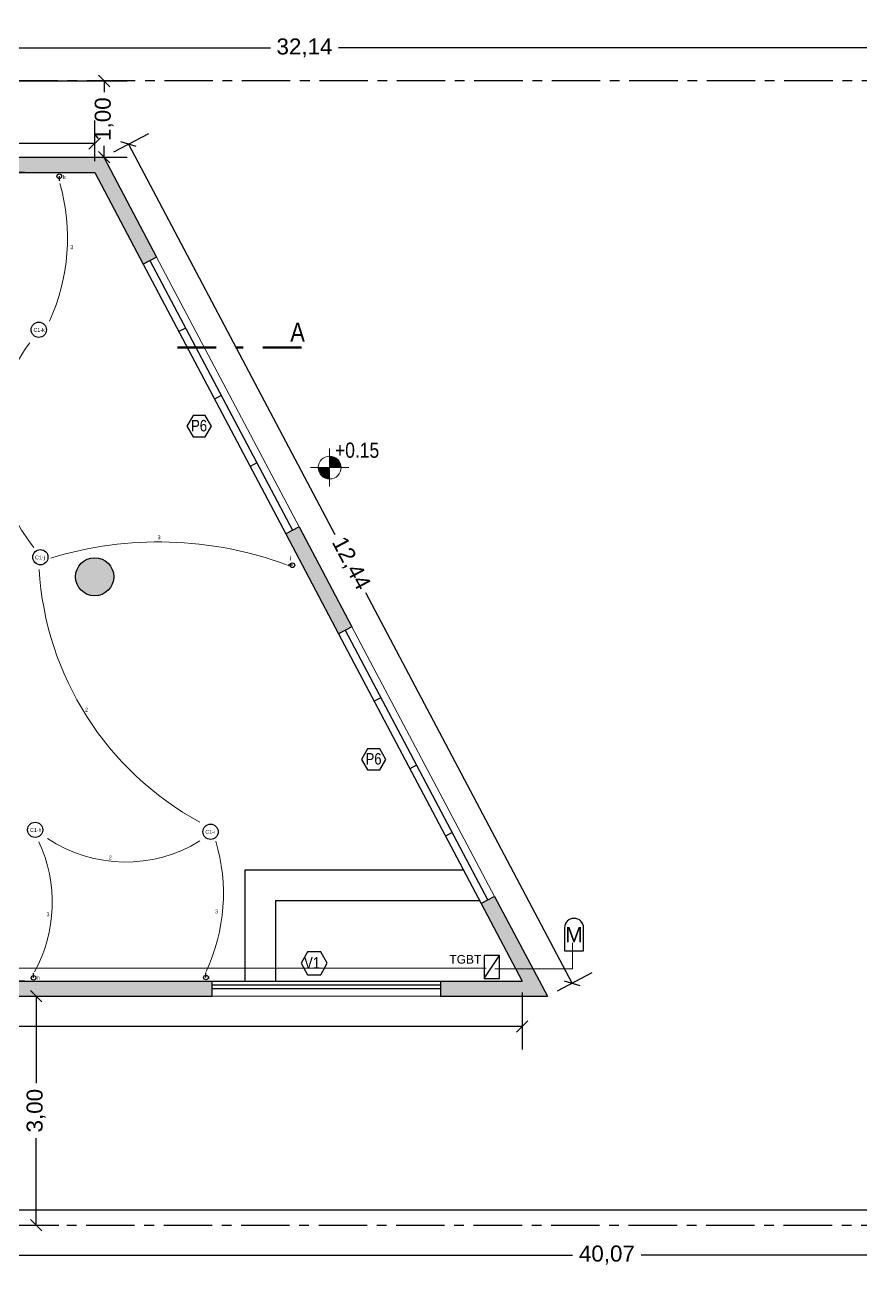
# Model space of a CAD drawing. Header units: millimetres. Extents: x 569 to 671, y 232 to 291.
# Drawn here: x 599.76 to 610.72, y 254.9 to 271.33 of the extents above; entities that cross this region are included whole.
import ezdxf

# ---------------------------------------------------------------- set-up
doc = ezdxf.new("R2010")
doc.units = ezdxf.units.MM
doc.linetypes.add('CENTERX2', pattern=[101.6, 63.5, -12.7, 12.7, -12.7])
doc.linetypes.add('DASHDOTX2', pattern=[50.8, 25.4, -12.7, 0, -12.7])
doc.layers.add('0-IE-Acometica Medidores', color=1, linetype='Continuous', true_color=0xff0000)
for name, color, linetype in [('01', 1, 'Continuous'), ('Muros', 1, 'Continuous'), ('Texto', 241, 'Continuous'), ('Vista', 4, 'Continuous')]:
    doc.layers.add(name, color=color, linetype=linetype)
for name, color, linetype, lineweight in [('Corte', 6, 'DASHDOTX2', 60), ('Cotas', 9, 'Continuous', 13), ('Mobiliario', 84, 'Continuous', 18), ('Piso', 254, 'Continuous', 13), ('Transcr. cotas', 200, 'Continuous', 13), ('Transcr. ejes', 200, 'CENTERX2', 25)]:
    doc.layers.add(name, color=color, linetype=linetype, lineweight=lineweight)
doc.styles.add('arial', font='arial.ttf', dxfattribs={"height": 0.15})
doc.styles.add('CARATULA', font='arial.ttf')
doc.styles.add('Cecilia-3', font='ARIALN.TTF', dxfattribs={"height": 0.04})
doc.styles.get("Standard").update_dxf_attribs({"font": 'arial.ttf'})
doc.styles.add('TEXTO 50', font='swiss.ttf', dxfattribs={"height": 0.095})
doc.dimstyles.new('Seba', dxfattribs={"dimscale": 0.3, "dimtxt": 0.7, "dimasz": 0.5, "dimexe": 1, "dimexo": 0.5, "dimgap": 0.3, "dimtad": 0, "dimzin": 1, "dimtxsty": 'CARATULA', "dimblk": 'OBLIQUE', "dimcen": 0.5, "dimclrd": 256, "dimclre": 256, "dimadec": 0, "dimazin": 0, "dimtm": 1e-09, "dimtfac": 1, "dimtmove": 0, "dimatfit": 3, "dimldrblk": 'OBLIQUE', "dimfxl": 1.25, "dimarcsym": 1})

# ---------------------------------------------------------------- blocks, each defined once
blk = doc.blocks.new('_Oblique')
at = {"color": 0, "linetype": 'ByBlock', "lineweight": -2}
blk.add_line((-0.5, -0.5), (0.5, 0.5), dxfattribs=at)
blk = doc.blocks.new('*D80')
at = {"layer": 'Cotas', "lineweight": -2, "transparency": 16777216}
for p, q in [((582.455, 258.642), (582.455, 257.895)), ((606.278, 258.642), (606.278, 257.895)), ((582.455, 258.195), (593.921, 258.195)), ((606.278, 258.195), (594.811, 258.195))]:
    blk.add_line(p, q, dxfattribs=at)
at = {"layer": 'Defpoints', "color": 0, "transparency": 16777216}
for p in [(582.455, 258.792), (606.278, 258.792), (582.455, 258.195)]:
    blk.add_point(p, dxfattribs=at)
at = {"layer": 'Cotas', "lineweight": -2, "transparency": 16777216, "xscale": 0.15, "yscale": 0.15, "zscale": 0.15}
for p, rotation in [((582.455, 258.195), 180.0000000000016), ((606.278, 258.195), 1.598721155460225e-12)]:
    blk.add_blockref('_Oblique', p, dxfattribs=dict(at, rotation=rotation))
at = {"layer": 'Cotas', "color": 0, "transparency": 16777216, "insert": (594.366, 258.195), "char_height": 0.21, "attachment_point": 5, "style": 'CARATULA'}
blk.add_mtext('23,82', dxfattribs=at)
blk = doc.blocks.new('*D81')
at = {"layer": 'Cotas', "lineweight": -2, "transparency": 16777216}
for p, q in [((599.756, 269.392), (598.854, 269.392)), ((599.154, 269.392), (599.154, 264.39)), ((599.154, 258.792), (599.154, 263.522)), ((599.756, 258.792), (598.854, 258.792))]:
    blk.add_line(p, q, dxfattribs=at)
at = {"layer": 'Defpoints', "color": 0, "transparency": 16777216}
for p in [(599.906, 269.392), (599.154, 258.792), (599.906, 258.792)]:
    blk.add_point(p, dxfattribs=at)
at = {"layer": 'Cotas', "lineweight": -2, "transparency": 16777216, "xscale": 0.15, "yscale": 0.15, "zscale": 0.15}
for p, rotation in [((599.154, 269.392), 90), ((599.154, 258.792), 270)]:
    blk.add_blockref('_Oblique', p, dxfattribs=dict(at, rotation=rotation))
at = {"layer": 'Cotas', "color": 0, "transparency": 16777216, "insert": (599.154, 263.956), "char_height": 0.21, "attachment_point": 5, "rotation": 90, "style": 'CARATULA'}
blk.add_mtext('10,60', dxfattribs=at)
blk = doc.blocks.new('*D82')
at = {"layer": 'Cotas', "lineweight": -2, "transparency": 16777216}
for p, q in [((599.906, 258.592), (599.906, 257.454)), ((600.056, 258.592), (600.206, 258.592)), ((599.906, 255.592), (599.906, 256.73)), ((600.056, 255.592), (600.206, 255.592))]:
    blk.add_line(p, q, dxfattribs=at)
at = {"layer": 'Defpoints', "color": 0, "transparency": 16777216}
for p in [(599.906, 258.592), (599.906, 255.592), (599.906, 255.592)]:
    blk.add_point(p, dxfattribs=at)
at = {"layer": 'Cotas', "lineweight": -2, "transparency": 16777216, "xscale": 0.15, "yscale": 0.15, "zscale": 0.15}
for p, rotation in [((599.906, 258.592), 90), ((599.906, 255.592), 270)]:
    blk.add_blockref('_Oblique', p, dxfattribs=dict(at, rotation=rotation))
at = {"layer": 'Cotas', "color": 0, "transparency": 16777216, "insert": (599.906, 257.092), "char_height": 0.21, "attachment_point": 5, "rotation": 90, "style": 'CARATULA'}
blk.add_mtext('3,00', dxfattribs=at)
blk = doc.blocks.new('*D83')
at = {"layer": 'Cotas', "lineweight": -2, "transparency": 16777216}
for p, q in [((594.752, 270.592), (601.099, 270.592)), ((600.799, 270.592), (600.799, 270.445)), ((600.799, 269.592), (600.799, 269.74)), ((594.752, 269.592), (601.099, 269.592))]:
    blk.add_line(p, q, dxfattribs=at)
at = {"layer": 'Defpoints', "color": 0, "transparency": 16777216}
for p in [(594.602, 270.592), (600.799, 270.592), (594.602, 269.592)]:
    blk.add_point(p, dxfattribs=at)
at = {"layer": 'Cotas', "lineweight": -2, "transparency": 16777216, "xscale": 0.15, "yscale": 0.15, "zscale": 0.15}
for p, rotation in [((600.799, 270.592), 90), ((600.799, 269.592), 270)]:
    blk.add_blockref('_Oblique', p, dxfattribs=dict(at, rotation=rotation))
at = {"layer": 'Cotas', "color": 0, "transparency": 16777216, "insert": (600.799, 270.092), "char_height": 0.21, "attachment_point": 5, "rotation": 90, "style": 'CARATULA'}
blk.add_mtext('1,00', dxfattribs=at)
blk = doc.blocks.new('*D84')
at = {"layer": 'Cotas', "lineweight": -2, "transparency": 16777216}
for p, q in [((582.455, 269.542), (582.455, 270.073)), ((600.674, 269.542), (600.674, 270.073)), ((582.455, 269.773), (591.131, 269.773)), ((600.674, 269.773), (591.998, 269.773))]:
    blk.add_line(p, q, dxfattribs=at)
at = {"layer": 'Defpoints', "color": 0, "transparency": 16777216}
for p in [(582.455, 269.773), (582.455, 269.392), (600.674, 269.392)]:
    blk.add_point(p, dxfattribs=at)
at = {"layer": 'Cotas', "lineweight": -2, "transparency": 16777216, "xscale": 0.15, "yscale": 0.15, "zscale": 0.15, "rotation": 180}
blk.add_blockref('_Oblique', (582.455, 269.773), dxfattribs=at)
at = {"layer": 'Cotas', "lineweight": -2, "transparency": 16777216, "xscale": 0.15, "yscale": 0.15, "zscale": 0.15}
blk.add_blockref('_Oblique', (600.674, 269.773), dxfattribs=at)
at = {"layer": 'Cotas', "color": 0, "transparency": 16777216, "insert": (591.564, 269.773), "char_height": 0.21, "attachment_point": 5, "style": 'CARATULA'}
blk.add_mtext('18,22', dxfattribs=at)
blk = doc.blocks.new('*D112')
at = {"layer": 'Defpoints', "color": 0, "transparency": 16777216}
for p in [(619.495, 271.025), (587.355, 270.592), (619.495, 270.592)]:
    blk.add_point(p, dxfattribs=at)
at = {"layer": 'Transcr. cotas', "lineweight": -2, "transparency": 16777216}
for p, q in [((587.355, 270.742), (587.355, 271.325)), ((619.495, 270.742), (619.495, 271.325)), ((587.355, 271.025), (602.981, 271.025)), ((619.495, 271.025), (603.869, 271.025))]:
    blk.add_line(p, q, dxfattribs=at)
at = {"layer": 'Transcr. cotas', "lineweight": -2, "transparency": 16777216, "xscale": 0.15, "yscale": 0.15, "zscale": 0.15, "rotation": 180}
blk.add_blockref('_Oblique', (587.355, 271.025), dxfattribs=at)
at = {"layer": 'Transcr. cotas', "lineweight": -2, "transparency": 16777216, "xscale": 0.15, "yscale": 0.15, "zscale": 0.15}
blk.add_blockref('_Oblique', (619.495, 271.025), dxfattribs=at)
at = {"layer": 'Transcr. cotas', "color": 0, "transparency": 16777216, "insert": (603.425, 271.025), "char_height": 0.21, "attachment_point": 5, "style": 'CARATULA'}
blk.add_mtext('32,14', dxfattribs=at)
blk = doc.blocks.new('*D114')
at = {"layer": 'Defpoints', "color": 0, "transparency": 16777216}
for p in [(587.355, 255.592), (627.425, 255.592), (627.425, 255.199)]:
    blk.add_point(p, dxfattribs=at)
at = {"layer": 'Transcr. cotas', "lineweight": -2, "transparency": 16777216}
for p, q in [((587.355, 255.442), (587.355, 254.899)), ((627.425, 255.442), (627.425, 254.899)), ((587.355, 255.199), (606.941, 255.199)), ((627.425, 255.199), (607.839, 255.199))]:
    blk.add_line(p, q, dxfattribs=at)
at = {"layer": 'Transcr. cotas', "lineweight": -2, "transparency": 16777216, "xscale": 0.15, "yscale": 0.15, "zscale": 0.15, "rotation": 180}
blk.add_blockref('_Oblique', (587.355, 255.199), dxfattribs=at)
at = {"layer": 'Transcr. cotas', "lineweight": -2, "transparency": 16777216, "xscale": 0.15, "yscale": 0.15, "zscale": 0.15}
blk.add_blockref('_Oblique', (627.425, 255.199), dxfattribs=at)
at = {"layer": 'Transcr. cotas', "color": 0, "transparency": 16777216, "insert": (607.39, 255.199), "char_height": 0.21, "attachment_point": 5, "style": 'CARATULA'}
blk.add_mtext('40,07', dxfattribs=at)
blk = doc.blocks.new('*D128')
at = {"layer": 'Cotas', "lineweight": -2, "transparency": 16777216}
for p, q in [((600.927, 269.662), (601.383, 269.904)), ((601.118, 269.763), (603.823, 264.647)), ((606.933, 258.763), (604.228, 263.88)), ((606.742, 258.662), (607.198, 258.904))]:
    blk.add_line(p, q, dxfattribs=at)
at = {"layer": 'Defpoints', "color": 0, "transparency": 16777216}
for p in [(600.794, 269.592), (606.933, 258.763), (606.61, 258.592)]:
    blk.add_point(p, dxfattribs=at)
at = {"layer": 'Cotas', "lineweight": -2, "transparency": 16777216, "xscale": 0.15, "yscale": 0.15, "zscale": 0.15}
for p, rotation in [((601.118, 269.763), 117.8639156463299), ((606.933, 258.763), 297.8639156463299)]:
    blk.add_blockref('_Oblique', p, dxfattribs=dict(at, rotation=rotation))
at = {"layer": 'Cotas', "color": 0, "transparency": 16777216, "insert": (604.026, 264.263), "char_height": 0.21, "attachment_point": 5, "rotation": 297.8639, "style": 'CARATULA'}
blk.add_mtext('12,44', dxfattribs=at)
blk = doc.blocks.new('Medidor')
blk.add_lwpolyline([(0.125, 0.0875, 1), (-0.125, 0.0875), (-0.125, -0.2125), (0.125, -0.2125)], format="xyb", close=True)
at = {"insert": (0, 0), "char_height": 0.2, "width": 0.231669, "attachment_point": 5, "style": 'TEXTO 50'}
blk.add_mtext('M', dxfattribs=at)

msp = doc.modelspace()

# ---------------------------------------------------------------- hatches: boundary and pattern name
at = {"layer": 'Muros'}
h = msp.add_hatch(color=256, dxfattribs=at)
h.dxf.hatch_style = 1
h.paths.add_polyline_path([(600.674, 269.392), (601.309, 268.19), (601.486, 268.284), (600.794, 269.592), (599.139, 269.592), (599.139, 269.392)])
h.paths.add_polyline_path([(593.064, 269.592), (593.064, 269.392), (596.139, 269.392), (596.139, 269.592)])
h.paths.add_polyline_path([(587.355, 269.592), (586.99, 269.592), (586.99, 269.392), (587.355, 269.392), (590.064, 269.392), (590.064, 269.592)])
h.paths.add_polyline_path([(603.872, 263.343), (604.048, 263.437), (603.355, 264.748), (603.179, 264.654)])
h.paths.add_polyline_path([(606.61, 258.592), (605.918, 259.901), (605.741, 259.807), (606.278, 258.792), (605.209, 258.792), (605.209, 258.592)])
h.paths.add_polyline_path([(602.209, 258.792), (599.139, 258.792), (599.139, 258.592), (602.209, 258.592)])
h.paths.add_polyline_path([(596.139, 258.592), (596.139, 258.792), (593.064, 258.792), (593.064, 258.592)])
h.paths.add_polyline_path([(590.064, 258.592), (590.064, 258.792), (587.355, 258.792), (586.99, 258.792), (586.99, 258.592), (587.355, 258.592)])
h.paths.add_polyline_path([(600.924, 264.092, 1), (600.424, 264.092, 1)])
h.paths.add_polyline_path([(594.854, 264.092, 1), (594.354, 264.092, 1)])
h.paths.add_polyline_path([(588.775, 264.092, 1), (588.275, 264.092, 1)])
h.paths.add_polyline_path([(582.455, 258.792), (582.455, 260.092), (582.255, 260.092), (582.255, 258.792), (581.855, 258.792), (581.855, 258.592), (583.99, 258.592), (583.99, 258.792)])
h.paths.add_polyline_path([(577.555, 262.892), (577.555, 262.692), (579.255, 262.692), (579.255, 258.792), (578.555, 258.792), (578.555, 258.592), (579.455, 258.592), (579.455, 262.692), (582.255, 262.692), (582.255, 261.592), (582.455, 261.592), (582.455, 262.892)])
h.paths.add_polyline_path([(576.455, 258.592), (577.355, 258.592), (577.355, 258.792), (576.655, 258.792), (576.655, 259.592), (577.555, 259.592), (577.555, 259.492), (577.655, 259.492), (577.655, 259.692), (576.655, 259.692), (576.655, 260.492), (577.555, 260.492), (577.555, 260.392), (577.655, 260.392), (577.655, 260.592), (576.655, 260.592), (576.655, 261.392), (577.655, 261.392), (577.655, 261.492), (576.655, 261.492), (576.655, 263.292), (576.455, 263.292)])
h.paths.add_polyline_path([(580.155, 265.292), (580.155, 265.492), (579.455, 265.492), (579.455, 267.292), (581.055, 267.292), (581.055, 265.292), (581.455, 265.292), (581.455, 265.492), (581.255, 265.492), (581.255, 267.492), (579.455, 267.492), (579.455, 269.392), (579.855, 269.392), (579.855, 269.592), (578.555, 269.592), (578.555, 269.392), (579.255, 269.392), (579.255, 265.492), (577.555, 265.492), (577.555, 265.292)])
h.paths.add_polyline_path([(582.455, 269.392), (583.99, 269.392), (583.99, 269.592), (582.255, 269.592), (582.255, 265.292), (582.455, 265.292)])
h.paths.add_polyline_path([(581.055, 269.592), (581.055, 269.392), (581.455, 269.392), (581.455, 269.592)], flags=0)
h.paths.add_polyline_path([(576.455, 269.592), (576.455, 265.092), (576.655, 265.092), (576.655, 266.692), (577.655, 266.692), (577.655, 266.892), (577.555, 266.892), (577.555, 266.792), (576.655, 266.792), (576.655, 267.592), (577.655, 267.592), (577.655, 267.792), (577.555, 267.792), (577.555, 267.692), (576.655, 267.692), (576.655, 268.492), (577.655, 268.492), (577.655, 268.692), (577.555, 268.692), (577.555, 268.592), (576.655, 268.592), (576.655, 269.392), (577.355, 269.392), (577.355, 269.592)])
at = {"layer": 'Piso'}
for points in [[(603.755, 265.674), (603.755, 265.524), (603.905, 265.524, 0.414214)], [(603.755, 265.524), (603.605, 265.524, 0.414214), (603.755, 265.374)]]:
    msp.add_hatch(color=256, dxfattribs=at).paths.add_polyline_path(points)

# ---------------------------------------------------------------- linework, layer by layer
at = {"color": 6}
for p, q in [((600.21, 269.343), (600.21, 269.283)), ((600.21, 269.283), (600.217, 269.29)), ((603.267, 264.243), (603.207, 264.243)), ((603.207, 264.243), (603.214, 264.235)), ((599.873, 258.894), (599.866, 258.887)), ((599.873, 258.834), (599.873, 258.894)), ((602.133, 258.898), (602.126, 258.89)), ((602.133, 258.838), (602.133, 258.898))]:
    msp.add_line(p, q, dxfattribs=at)
msp.add_line((605.781, 258.827), (605.981, 259.127))
msp.add_lwpolyline([(605.781, 258.827), (605.981, 258.827), (605.981, 259.127), (605.781, 259.127)], close=True)
for centre in [(600.21, 269.343), (603.267, 264.243), (599.873, 258.834), (602.133, 258.838)]:
    msp.add_circle(centre, 0.03, dxfattribs=at)
at = {"color": 7, "true_color": 0xffffff}
for centre in [(599.941, 267.33), (599.962, 264.348), (599.894, 260.774), (602.194, 260.749)]:
    msp.add_circle(centre, 0.1, dxfattribs=at)
at = {"layer": 'Corte', "ltscale": 0.02}
msp.add_line((601.761, 267.098), (603.411, 267.098), dxfattribs=at)
at = {"layer": 'Cotas', "color": 0}
for p, q in [((606.941, 258.952), (606.941, 259.291)), ((605.809, 258.959), (582.698, 258.959)), ((605.92, 258.952), (606.941, 258.952))]:
    msp.add_line(p, q, dxfattribs=at)
at = {"layer": 'Cotas', "color": 6}
for centre, radius, start, end in [((597.711, 268.529), 2.607, 335.3503, 16.0569), ((601.514, 259.736), 4.813, 69.6213, 107.0725), ((598.201, 259.823), 1.916, 331.5674, 24.5407), ((599.937, 259.937), 2.425, 335.1216, 16.5283)]:
    msp.add_arc(centre, radius, start, end, dxfattribs=at)
at = {"layer": 'Cotas', "color": 3}
for centre, radius, start, end in [((601.601, 265.853), 2.207, 143.7017, 218.5594), ((603.989, 264.433), 4.051, 183.4473, 241.4318), ((601.08, 262.202), 1.85, 236.3582, 301.7477)]:
    msp.add_arc(centre, radius, start, end, dxfattribs=at)
at = {"layer": 'Mobiliario'}
msp.add_line((602.209, 258.592), (605.209, 258.592), dxfattribs=at)
at = {"layer": 'Muros', "ltscale": 0.01}
for p, q in [((599.139, 269.592), (600.794, 269.592)), ((599.139, 269.392), (600.674, 269.392)), ((599.139, 258.792), (602.209, 258.792)), ((605.209, 258.792), (606.278, 258.792)), ((599.139, 258.592), (602.209, 258.592)), ((605.209, 258.592), (606.61, 258.592))]:
    msp.add_line(p, q, dxfattribs=at)
at = {"layer": 'Muros'}
for p, q in [((600.794, 269.592), (601.486, 268.284)), ((600.674, 269.392), (601.309, 268.19)), ((601.486, 268.284), (601.309, 268.19)), ((603.355, 264.748), (603.179, 264.654)), ((603.179, 264.654), (603.872, 263.343)), ((603.355, 264.748), (604.048, 263.437)), ((604.048, 263.437), (603.872, 263.343)), ((605.918, 259.901), (605.741, 259.807)), ((605.918, 259.901), (606.61, 258.592)), ((605.741, 259.807), (606.278, 258.792)), ((602.209, 258.792), (602.209, 258.592)), ((605.209, 258.792), (605.209, 258.592))]:
    msp.add_line(p, q, dxfattribs=at)
msp.add_circle((600.674, 264.092), 0.25, dxfattribs=at)
at = {"layer": 'Piso'}
for p, q in [((601.486, 268.284), (603.355, 264.748)), ((603.755, 265.524), (603.755, 265.774)), ((603.755, 265.524), (603.505, 265.524)), ((603.755, 265.524), (603.755, 265.274)), ((603.755, 265.524), (604.005, 265.524)), ((603.76, 265.374), (603.76, 265.374)), ((604.048, 263.437), (605.918, 259.901))]:
    msp.add_line(p, q, dxfattribs=at)
msp.add_circle((603.755, 265.524), 0.15, dxfattribs=at)
at = {"layer": 'Texto'}
for p, q in [((601.309, 268.19), (603.179, 264.654)), ((601.398, 268.237), (603.267, 264.701)), ((603.872, 263.343), (605.741, 259.807)), ((603.96, 263.39), (605.829, 259.854)), ((602.209, 258.792), (605.209, 258.792)), ((602.209, 258.692), (605.209, 258.692))]:
    msp.add_line(p, q, dxfattribs=at)
at = {"layer": 'Transcr. ejes', "ltscale": 0.01}
for p, q in [((619.495, 270.592), (587.355, 270.592)), ((587.355, 255.592), (627.425, 255.592))]:
    msp.add_line(p, q, dxfattribs=at)
at = {"layer": 'Vista'}
for p, q in [((601.865, 267.353), (601.777, 267.306)), ((602.332, 266.469), (602.244, 266.422)), ((602.8, 265.585), (602.711, 265.538)), ((604.427, 262.506), (604.339, 262.459)), ((604.895, 261.622), (604.806, 261.575)), ((605.362, 260.738), (605.274, 260.691)), ((602.643, 260.249), (605.507, 260.249)), ((602.643, 260.249), (602.643, 258.792)), ((603.043, 259.849), (605.719, 259.849)), ((603.043, 259.849), (603.043, 258.792)), ((602.643, 259.592), (602.643, 258.792)), ((602.209, 258.742), (605.209, 258.742)), ((602.209, 258.692), (605.209, 258.692)), ((587.355, 255.792), (627.319, 255.792))]:
    msp.add_line(p, q, dxfattribs=at)
for points in [[(602.124, 266.205), (601.964, 266.205), (601.884, 266.066), (601.964, 265.928), (602.124, 265.928), (602.205, 266.066)], [(604.412, 261.837), (604.252, 261.837), (604.172, 261.698), (604.252, 261.56), (604.412, 261.56), (604.493, 261.698)], [(603.638, 259.173), (603.466, 259.173), (603.38, 259.024), (603.466, 258.875), (603.638, 258.875), (603.724, 259.024)]]:
    msp.add_lwpolyline(points, close=True, dxfattribs=at)

# ---------------------------------------------------------------- block references
at = {"layer": '0-IE-Acometica Medidores'}
msp.add_blockref('Medidor', (606.959, 259.401), dxfattribs=at)

# ---------------------------------------------------------------- texts
at = {"color": 3, "char_height": 0.05, "attachment_point": 1}
for s, width, insert in [('{\\C6;k}', 0.05594, (600.259, 269.356)), ('C1-k', 0.22809, (599.872, 267.353)), ('C1-j', 0.22809, (599.893, 264.37)), ('{\\C6;j}', 0.05594, (603.236, 264.37)), ('2', 0.22809, (600.548, 262.375)), ('C1-h', 0.22809, (599.825, 260.797)), ('C1-i', 0.22809, (602.125, 260.772)), ('2', 0.22809, (600.86, 260.436)), ('{\\C6;h}', 0.05594, (599.916, 258.86)), ('{\\C6;i}', 0.05594, (602.176, 258.864))]:
    msp.add_mtext_dynamic_manual_height_columns(s, width=width, gutter_width=12.5, heights=[0], dxfattribs=dict(at, insert=insert))
at = {"color": 6, "char_height": 0.05, "attachment_point": 1}
for insert in [(600.355, 268.437), (601.499, 264.634), (602.254, 259.729), (600.043, 259.69)]:
    msp.add_mtext_dynamic_manual_height_columns('3', width=0.22809, gutter_width=12.5, heights=[0], dxfattribs=dict(at, insert=insert))
at = {"layer": '01', "insert": (605.325, 259.132), "char_height": 0.1123, "width": 0.88197, "attachment_point": 1, "style": 'arial'}
msp.add_mtext('TGBT', dxfattribs=at)
at = {"layer": 'Texto', "style": 'Cecilia-3'}
for s, insert, char_height, width, attachment_point in [('A', (603.239, 267.175), 0.25, 0.85335, 7), (' P6', (601.89, 266.148), 0.15, 0.79439, 1), ('{\\H0.8x;+0.15}', (603.825, 265.852), 0.25, 0.85335, 1), (' P6', (604.178, 261.78), 0.15, 0.79439, 1), (' V1', (603.372, 259.106), 0.15, 0.79439, 1)]:
    msp.add_mtext(s, dxfattribs=dict(at, insert=insert, char_height=char_height, width=width, attachment_point=attachment_point))

# ---------------------------------------------------------------- dimensions: what is measured, and where the dimension line sits
at = {"layer": 'Cotas'}
for base, p1, p2, angle, picture, middle, dimtype in [((600.799, 270.592), (594.602, 269.592), (594.602, 270.592), 90, '*D83', (600.799, 270.092), 160), ((599.154, 258.792), (599.906, 269.392), (599.906, 258.792), 270, '*D81', (599.154, 263.956), 161), ((582.455, 258.195), (606.278, 258.792), (582.455, 258.792), 180, '*D80', (594.366, 258.195), 161)]:
    dim = msp.add_linear_dim(base=base, p1=p1, p2=p2, angle=angle, dimstyle='Seba', dxfattribs=at)
    dim.commit()
    dim.dimension.update_dxf_attribs({"geometry": picture, "text_midpoint": middle, "dimtype": dimtype})
dim = msp.add_linear_dim(base=(582.455, 269.773), p1=(600.674, 269.392), p2=(582.455, 269.392), dimstyle='Seba', dxfattribs=at)
dim.commit()
dim.dimension.update_dxf_attribs({"geometry": '*D84', "text_midpoint": (591.564, 269.773), "dimtype": 160})
dim = msp.add_aligned_dim(p1=(600.794, 269.592), p2=(606.61, 258.592), distance=0.366, dimstyle='Seba', dxfattribs=at)
dim.commit()
dim.dimension.update_dxf_attribs({"geometry": '*D128', "text_midpoint": (604.026, 264.263)})
dim = msp.add_linear_dim(base=(599.906, 255.592), p1=(599.906, 258.592), p2=(599.906, 255.592), angle=90, dimstyle='Seba', dxfattribs=at)
dim.commit()
dim.dimension.update_dxf_attribs({"geometry": '*D82', "text_midpoint": (599.906, 257.092)})
at = {"layer": 'Transcr. cotas'}
dim = msp.add_linear_dim(base=(619.495, 271.025), p1=(587.355, 270.592), p2=(619.495, 270.592), dimstyle='Seba', dxfattribs=at)
dim.commit()
dim.dimension.update_dxf_attribs({"geometry": '*D112', "text_midpoint": (603.425, 271.025)})
dim = msp.add_linear_dim(base=(627.425, 255.199), p1=(587.355, 255.592), p2=(627.425, 255.592), dimstyle='Seba', override={"dimtmove": 1}, dxfattribs=at)
dim.commit()
dim.dimension.update_dxf_attribs({"geometry": '*D114', "text_midpoint": (607.39, 255.199)})

doc.saveas('drawing.dxf')
